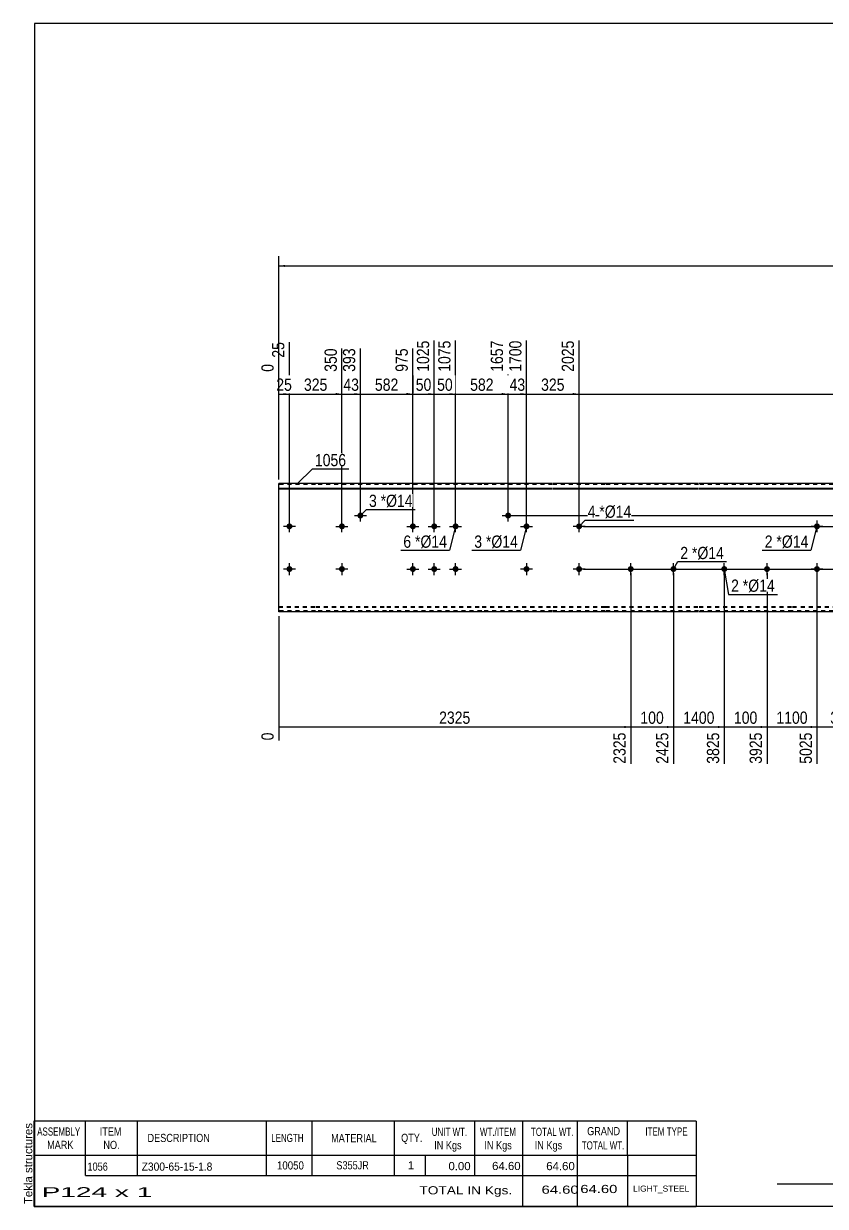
# Model space of a CAD drawing. Header units: millimetres. Extents: x -60 to 343, y -154 to 123.
# Drawn here: x -59.7 to 127.9, y -154.3 to 122.8 of the extents above; entities that cross this region are included whole.
import ezdxf

# ---------------------------------------------------------------- set-up
doc = ezdxf.new("R2010")
doc.units = ezdxf.units.MM
doc.linetypes.add('DXK_LINE_DOT1', pattern=[1.8814, 0.9407, -0.9407])
doc.styles.add('Arial', font='ARIAL.TTF', dxfattribs={"height": 0.2})
doc.styles.add('Arial Narrow', font='ARIALN.TTF', dxfattribs={"height": 0.2})

# ---------------------------------------------------------------- blocks, each defined once
blk = doc.blocks.new('Unknown-629083028-2209')
at = {"color": 5, "linetype": 'Continuous'}
for p, q in [((342.8, 122.75), (-57.2, 122.75)), ((-57.2, 122.75), (-57.2, -154.25)), ((342.8, -154.25), (342.8, 122.75)), ((-57.2, -154.25), (342.8, -154.25))]:
    blk.add_line(p, q, dxfattribs=at)
at = {"color": 174, "linetype": 'Continuous', "style": 'Arial'}
blk.add_text('Tekla structures', height=1.9102, rotation=90, dxfattribs=at).set_placement((-57.7, -153.75))
blk = doc.blocks.new('Bolt-629083028-1223 - 1203')
at = {"linetype": 'Continuous'}
blk.add_hatch(color=3, dxfattribs=at).paths.add_polyline_path([(18.4, 7.53, -1), (19.8, 7.53, -1)])
at = {"color": 3, "linetype": 'Continuous'}
for p, q in [((19.1, 6.13), (19.1, 8.93)), ((17.7, 7.53), (20.5, 7.53))]:
    blk.add_line(p, q, dxfattribs=at)
blk = doc.blocks.new('Part-629083028-1218 - 1203')
at = {"color": 2, "linetype": 'Continuous'}
for p, q in [((0, -15), (0, 15)), ((8.6, 15), (0, 15)), ((0, 13.94), (8.6, 13.94)), ((25.2, 15), (8.7, 15)), ((8.7, 13.94), (25.2, 13.94)), ((47.5, 15), (25.3, 15)), ((25.3, 13.94), (47.5, 13.94)), ((64.1, 15), (47.6, 15)), ((47.6, 13.94), (64.1, 13.94)), ((76.39, 15), (64.2, 15)), ((64.2, 13.94), (76.39, 13.94)), ((98.29, 15), (76.49, 15)), ((76.49, 13.94), (98.29, 13.94)), ((120.19, 15), (98.39, 15)), ((98.39, 13.94), (120.19, 13.94)), ((131.69, 15), (120.29, 15)), ((120.29, 13.94), (131.69, 13.94)), ((153.59, 15), (131.79, 15)), ((131.79, 13.94), (153.59, 13.94)), ((175.49, 15), (153.69, 15)), ((153.69, 13.94), (175.49, 13.94)), ((197.39, 15), (175.59, 15)), ((175.59, 13.94), (197.39, 13.94)), ((209.69, 15), (197.49, 15)), ((197.49, 13.94), (209.69, 13.94)), ((226.29, 15), (209.79, 15)), ((209.79, 13.94), (226.29, 13.94)), ((248.59, 15), (226.39, 15)), ((226.39, 13.94), (248.59, 13.94)), ((265.19, 15), (248.69, 15)), ((248.69, 13.94), (265.19, 13.94)), ((273.89, 15), (265.29, 15)), ((265.29, 13.94), (273.89, 13.94)), ((273.89, 15), (273.89, -15)), ((0, 13.81), (8.6, 13.81)), ((8.7, 13.81), (25.2, 13.81)), ((25.3, 13.81), (47.5, 13.81)), ((47.6, 13.81), (64.1, 13.81)), ((64.2, 13.81), (76.39, 13.81)), ((76.49, 13.81), (98.29, 13.81)), ((98.39, 13.81), (120.19, 13.81)), ((120.29, 13.81), (131.69, 13.81)), ((131.79, 13.81), (153.59, 13.81)), ((153.69, 13.81), (175.49, 13.81)), ((175.59, 13.81), (197.39, 13.81)), ((197.49, 13.81), (209.69, 13.81)), ((209.79, 13.81), (226.29, 13.81)), ((226.39, 13.81), (248.59, 13.81)), ((248.69, 13.81), (265.19, 13.81)), ((265.29, 13.81), (273.89, 13.81)), ((8.6, -15), (0, -15)), ((25.2, -15), (8.7, -15)), ((47.5, -15), (25.3, -15)), ((64.1, -15), (47.6, -15)), ((76.39, -15), (64.2, -15)), ((98.29, -15), (76.49, -15)), ((120.19, -15), (98.39, -15)), ((131.69, -15), (120.29, -15)), ((153.59, -15), (131.79, -15)), ((175.49, -15), (153.69, -15)), ((197.39, -15), (175.59, -15)), ((209.69, -15), (197.49, -15)), ((226.29, -15), (209.79, -15)), ((248.59, -15), (226.39, -15)), ((265.19, -15), (248.69, -15)), ((273.89, -15), (265.29, -15))]:
    blk.add_line(p, q, dxfattribs=at)
at = {"color": 7, "linetype": 'DXK_LINE_DOT1'}
for p, q in [((8.6, 14.82), (0, 14.82)), ((25.2, 14.82), (8.7, 14.82)), ((47.5, 14.82), (25.3, 14.82)), ((64.1, 14.82), (47.6, 14.82)), ((76.39, 14.82), (64.2, 14.82)), ((98.29, 14.82), (76.49, 14.82)), ((120.19, 14.82), (98.39, 14.82)), ((131.69, 14.82), (120.29, 14.82)), ((153.59, 14.82), (131.79, 14.82)), ((175.49, 14.82), (153.69, 14.82)), ((197.39, 14.82), (175.59, 14.82)), ((209.69, 14.82), (197.49, 14.82)), ((226.29, 14.82), (209.79, 14.82)), ((248.59, 14.82), (226.39, 14.82)), ((265.19, 14.82), (248.69, 14.82)), ((273.89, 14.82), (265.29, 14.82)), ((0, -13.81), (8.6, -13.81)), ((8.7, -13.81), (25.2, -13.81)), ((25.3, -13.81), (47.5, -13.81)), ((47.6, -13.81), (64.1, -13.81)), ((64.2, -13.81), (76.39, -13.81)), ((76.49, -13.81), (98.29, -13.81)), ((98.39, -13.81), (120.19, -13.81)), ((120.29, -13.81), (131.69, -13.81)), ((131.79, -13.81), (153.59, -13.81)), ((153.69, -13.81), (175.49, -13.81)), ((175.59, -13.81), (197.39, -13.81)), ((197.49, -13.81), (209.69, -13.81)), ((209.79, -13.81), (226.29, -13.81)), ((226.39, -13.81), (248.59, -13.81)), ((248.69, -13.81), (265.19, -13.81)), ((265.29, -13.81), (273.89, -13.81)), ((0, -13.94), (8.6, -13.94)), ((8.6, -14.82), (0, -14.82)), ((8.7, -13.94), (25.2, -13.94)), ((25.2, -14.82), (8.7, -14.82)), ((25.3, -13.94), (47.5, -13.94)), ((47.5, -14.82), (25.3, -14.82)), ((47.6, -13.94), (64.1, -13.94)), ((64.1, -14.82), (47.6, -14.82)), ((64.2, -13.94), (76.39, -13.94)), ((76.39, -14.82), (64.2, -14.82)), ((76.49, -13.94), (98.29, -13.94)), ((98.29, -14.82), (76.49, -14.82)), ((98.39, -13.94), (120.19, -13.94)), ((120.19, -14.82), (98.39, -14.82)), ((120.29, -13.94), (131.69, -13.94)), ((131.69, -14.82), (120.29, -14.82)), ((131.79, -13.94), (153.59, -13.94)), ((153.59, -14.82), (131.79, -14.82)), ((153.69, -13.94), (175.49, -13.94)), ((175.49, -14.82), (153.69, -14.82)), ((175.59, -13.94), (197.39, -13.94)), ((197.39, -14.82), (175.59, -14.82)), ((197.49, -13.94), (209.69, -13.94)), ((209.69, -14.82), (197.49, -14.82)), ((209.79, -13.94), (226.29, -13.94)), ((226.29, -14.82), (209.79, -14.82)), ((226.39, -13.94), (248.59, -13.94)), ((248.59, -14.82), (226.39, -14.82)), ((248.69, -13.94), (265.19, -13.94)), ((265.19, -14.82), (248.69, -14.82)), ((265.29, -13.94), (273.89, -13.94)), ((273.89, -14.82), (265.29, -14.82))]:
    blk.add_line(p, q, dxfattribs=at)
blk = doc.blocks.new('Bolt-629083028-1224 - 1203')
at = {"linetype": 'Continuous'}
blk.add_hatch(color=3, dxfattribs=at).paths.add_polyline_path([(52.99, 7.53, -1), (54.39, 7.53, -1)])
at = {"color": 3, "linetype": 'Continuous'}
for p, q in [((53.69, 6.13), (53.69, 8.93)), ((52.29, 7.53), (55.09, 7.53))]:
    blk.add_line(p, q, dxfattribs=at)
blk = doc.blocks.new('Bolt-629083028-1225 - 1203')
at = {"linetype": 'Continuous'}
blk.add_hatch(color=3, dxfattribs=at).paths.add_polyline_path([(15.49, -5, -1), (14.09, -5, -1)])
at = {"color": 3, "linetype": 'Continuous'}
for p, q in [((16.19, -5), (13.39, -5)), ((14.79, -3.6), (14.79, -6.4))]:
    blk.add_line(p, q, dxfattribs=at)
blk = doc.blocks.new('Bolt-629083028-1226 - 1203')
at = {"linetype": 'Continuous'}
for points in [[(30.7, 5, -1), (32.1, 5, -1)], [(35.7, 5, -1), (37.1, 5, -1)], [(40.7, 5, -1), (42.1, 5, -1)], [(30.7, -5, -1), (32.1, -5, -1)], [(35.7, -5, -1), (37.1, -5, -1)], [(40.7, -5, -1), (42.1, -5, -1)]]:
    blk.add_hatch(color=3, dxfattribs=at).paths.add_polyline_path(points)
at = {"color": 3, "linetype": 'Continuous'}
for p, q in [((31.4, 3.6), (31.4, 6.4)), ((36.4, 3.6), (36.4, 6.4)), ((41.4, 3.6), (41.4, 6.4)), ((30, 5), (32.8, 5)), ((35, 5), (37.8, 5)), ((40, 5), (42.8, 5)), ((30, -5), (32.8, -5)), ((31.4, -6.4), (31.4, -3.6)), ((35, -5), (37.8, -5)), ((36.4, -6.4), (36.4, -3.6)), ((40, -5), (42.8, -5)), ((41.4, -6.4), (41.4, -3.6))]:
    blk.add_line(p, q, dxfattribs=at)
blk = doc.blocks.new('Bolt-629083028-1227 - 1203')
at = {"linetype": 'Continuous'}
for points in [[(126.69, 5, -1), (125.29, 5, -1)], [(126.69, -5, -1), (125.29, -5, -1)]]:
    blk.add_hatch(color=3, dxfattribs=at).paths.add_polyline_path(points)
at = {"color": 3, "linetype": 'Continuous'}
for p, q in [((125.99, 6.4), (125.99, 3.6)), ((127.39, 5), (124.59, 5)), ((127.39, -5), (124.59, -5)), ((125.99, -3.6), (125.99, -6.4))]:
    blk.add_line(p, q, dxfattribs=at)
blk = doc.blocks.new('Bolt-629083028-1228 - 1203')
at = {"linetype": 'Continuous'}
blk.add_hatch(color=3, dxfattribs=at).paths.add_polyline_path([(14.09, 5, -1), (15.49, 5, -1)])
at = {"color": 3, "linetype": 'Continuous'}
for p, q in [((14.79, 3.6), (14.79, 6.4)), ((13.39, 5), (16.19, 5))]:
    blk.add_line(p, q, dxfattribs=at)
blk = doc.blocks.new('Bolt-629083028-1230 - 1203')
at = {"linetype": 'Continuous'}
for points in [[(82.39, -4.3, -1), (82.39, -5.7, -1)], [(92.39, -4.3, -1), (92.39, -5.7, -1)]]:
    blk.add_hatch(color=3, dxfattribs=at).paths.add_polyline_path(points)
at = {"color": 3, "linetype": 'Continuous'}
for p, q in [((80.99, -5), (83.79, -5)), ((82.39, -6.4), (82.39, -3.6)), ((90.99, -5), (93.79, -5)), ((92.39, -6.4), (92.39, -3.6))]:
    blk.add_line(p, q, dxfattribs=at)
blk = doc.blocks.new('Bolt-629083028-1231 - 1203')
at = {"linetype": 'Continuous'}
for points in [[(104.29, -4.3, -1), (104.29, -5.7, -1)], [(114.29, -4.3, -1), (114.29, -5.7, -1)]]:
    blk.add_hatch(color=3, dxfattribs=at).paths.add_polyline_path(points)
at = {"color": 3, "linetype": 'Continuous'}
for p, q in [((102.89, -5), (105.69, -5)), ((104.29, -6.4), (104.29, -3.6)), ((112.89, -5), (115.69, -5)), ((114.29, -6.4), (114.29, -3.6))]:
    blk.add_line(p, q, dxfattribs=at)
blk = doc.blocks.new('Bolt-629083028-1234 - 1203')
at = {"linetype": 'Continuous'}
blk.add_hatch(color=3, dxfattribs=at).paths.add_polyline_path([(57.3, 5, -1), (58.7, 5, -1)])
at = {"color": 3, "linetype": 'Continuous'}
for p, q in [((58, 3.6), (58, 6.4)), ((56.6, 5), (59.4, 5))]:
    blk.add_line(p, q, dxfattribs=at)
blk = doc.blocks.new('Bolt-629083028-1235 - 1203')
at = {"linetype": 'Continuous'}
blk.add_hatch(color=3, dxfattribs=at).paths.add_polyline_path([(58.7, -5, -1), (57.3, -5, -1)])
at = {"color": 3, "linetype": 'Continuous'}
for p, q in [((59.4, -5), (56.6, -5)), ((58, -3.6), (58, -6.4))]:
    blk.add_line(p, q, dxfattribs=at)
blk = doc.blocks.new('Bolt-629083028-1236 - 1203')
at = {"linetype": 'Continuous'}
for points in [[(1.8, 5, -1), (3.2, 5, -1)], [(69.6, 5, -1), (71, 5, -1)]]:
    blk.add_hatch(color=3, dxfattribs=at).paths.add_polyline_path(points)
at = {"color": 3, "linetype": 'Continuous'}
for p, q in [((2.5, 3.6), (2.5, 6.4)), ((70.3, 3.6), (70.3, 6.4)), ((3.9, 5), (1.1, 5)), ((71.7, 5), (68.9, 5))]:
    blk.add_line(p, q, dxfattribs=at)
blk = doc.blocks.new('Bolt-629083028-1237 - 1203')
at = {"linetype": 'Continuous'}
for points in [[(1.8, -5, -1), (3.2, -5, -1)], [(69.6, -5, -1), (71, -5, -1)]]:
    blk.add_hatch(color=3, dxfattribs=at).paths.add_polyline_path(points)
at = {"color": 3, "linetype": 'Continuous'}
for p, q in [((3.9, -5), (1.1, -5)), ((2.5, -6.4), (2.5, -3.6)), ((71.7, -5), (68.9, -5)), ((70.3, -6.4), (70.3, -3.6))]:
    blk.add_line(p, q, dxfattribs=at)
blk = doc.blocks.new('StraightDimension-629083028-1400 - 1203')
at = {"linetype": 'Continuous'}
blk.add_hatch(color=7, dxfattribs=at).paths.add_polyline_path([(90.89, -41.75), (92.39, -42), (90.89, -42.25)])
at = {"color": 7, "linetype": 'Continuous'}
for p, q in [((82.39, -6), (82.39, -50.61)), ((92.39, -6), (92.39, -50.61)), ((82.39, -42), (92.39, -42))]:
    blk.add_line(p, q, dxfattribs=at)
at = {"color": 0}
blk.add_wipeout([(90.74, -41.85), (90.74, -37.65), (84.05, -37.65), (84.05, -41.85)], dxfattribs=at)
at = {"color": 3, "style": 'Arial Narrow'}
blk.add_text('100', height=2.863, dxfattribs=at).set_placement((84.65, -41.25))
at = {"color": 0, "linetype": 'Continuous'}
blk.add_wipeout([(91.79, -42.7), (87.59, -42.7), (87.59, -51.21), (91.79, -51.21)], dxfattribs=at)
at = {"color": 3, "linetype": 'Continuous', "style": 'Arial Narrow'}
blk.add_text('2425', height=2.863, rotation=90.0002, dxfattribs=at).set_placement((91.19, -50.61))
blk = doc.blocks.new('StraightDimension-629083028-1311 - 1203')
at = {"linetype": 'Continuous'}
blk.add_hatch(color=7, dxfattribs=at).paths.add_polyline_path([(34.9, 36.25), (36.4, 36), (34.9, 35.75)])
at = {"color": 7, "linetype": 'Continuous'}
for p, q in [((36.4, 6), (36.4, 48.51)), ((31.4, 6), (31.4, 46.68)), ((31.4, 36), (36.4, 36))]:
    blk.add_line(p, q, dxfattribs=at)
at = {"color": 0}
blk.add_wipeout([(36.33, 36.15), (36.33, 40.35), (31.47, 40.35), (31.47, 36.15)], dxfattribs=at)
at = {"color": 0, "linetype": 'Continuous'}
blk.add_wipeout([(35.8, 49.11), (31.6, 49.11), (31.6, 40.6), (35.8, 40.6)], dxfattribs=at)
at = {"color": 3, "linetype": 'Continuous', "style": 'Arial Narrow'}
blk.add_text('1025', height=2.863, rotation=90.0002, dxfattribs=at).set_placement((35.2, 41.2))
at = {"color": 3, "style": 'Arial Narrow'}
blk.add_text('50', height=2.863, dxfattribs=at).set_placement((32.07, 36.75))
blk = doc.blocks.new('StraightDimension-629083028-1309 - 1203')
at = {"linetype": 'Continuous'}
blk.add_hatch(color=7, dxfattribs=at).paths.add_polyline_path([(52.19, 36.25), (53.69, 36), (52.19, 35.75)])
at = {"color": 7, "linetype": 'Continuous'}
for p, q in [((41.4, 6), (41.4, 48.51)), ((53.69, 8.53), (53.69, 48.51)), ((41.4, 36), (53.69, 36))]:
    blk.add_line(p, q, dxfattribs=at)
at = {"color": 0}
blk.add_wipeout([(50.89, 36.15), (50.89, 40.35), (44.2, 40.35), (44.2, 36.15)], dxfattribs=at)
at = {"color": 0, "linetype": 'Continuous'}
blk.add_wipeout([(53.09, 49.11), (48.89, 49.11), (48.89, 40.6), (53.09, 40.6)], dxfattribs=at)
at = {"color": 3, "linetype": 'Continuous', "style": 'Arial Narrow'}
blk.add_text('1657', height=2.863, rotation=90.0002, dxfattribs=at).set_placement((52.49, 41.2))
at = {"color": 3, "style": 'Arial Narrow'}
blk.add_text('582', height=2.863, dxfattribs=at).set_placement((44.8, 36.75))
blk = doc.blocks.new('StraightDimension-629083028-1313 - 1203')
at = {"linetype": 'Continuous'}
blk.add_hatch(color=7, dxfattribs=at).paths.add_polyline_path([(17.6, 36.25), (19.1, 36), (17.6, 35.75)])
at = {"color": 7, "linetype": 'Continuous'}
for p, q in [((14.79, 6), (14.79, 46.68)), ((19.1, 8.53), (19.1, 46.68)), ((14.79, 36), (19.1, 36))]:
    blk.add_line(p, q, dxfattribs=at)
at = {"color": 0}
blk.add_wipeout([(19.38, 36.15), (19.38, 40.35), (14.52, 40.35), (14.52, 36.15)], dxfattribs=at)
at = {"color": 0, "linetype": 'Continuous'}
blk.add_wipeout([(18.5, 47.28), (14.3, 47.28), (14.3, 40.6), (18.5, 40.6)], dxfattribs=at)
at = {"color": 3, "linetype": 'Continuous', "style": 'Arial Narrow'}
blk.add_text('393', height=2.863, rotation=90.0002, dxfattribs=at).set_placement((17.9, 41.2))
at = {"color": 3, "style": 'Arial Narrow'}
blk.add_text('43', height=2.863, dxfattribs=at).set_placement((15.12, 36.75))
blk = doc.blocks.new('StraightDimension-629083028-1308 - 1203')
at = {"linetype": 'Continuous'}
blk.add_hatch(color=7, dxfattribs=at).paths.add_polyline_path([(56.5, 36.25), (58, 36), (56.5, 35.75)])
at = {"color": 7, "linetype": 'Continuous'}
for p, q in [((53.69, 8.53), (53.69, 48.51)), ((58, 6), (58, 48.51)), ((53.69, 36), (58, 36))]:
    blk.add_line(p, q, dxfattribs=at)
at = {"color": 0}
blk.add_wipeout([(58.28, 36.15), (58.28, 40.35), (53.42, 40.35), (53.42, 36.15)], dxfattribs=at)
at = {"color": 0, "linetype": 'Continuous'}
blk.add_wipeout([(57.4, 49.11), (53.2, 49.11), (53.2, 40.6), (57.4, 40.6)], dxfattribs=at)
at = {"color": 3, "linetype": 'Continuous', "style": 'Arial Narrow'}
blk.add_text('1700', height=2.863, rotation=90.0002, dxfattribs=at).set_placement((56.8, 41.2))
at = {"color": 3, "style": 'Arial Narrow'}
blk.add_text('43', height=2.863, dxfattribs=at).set_placement((54.02, 36.75))
blk = doc.blocks.new('StraightDimension-629083028-1307 - 1203')
at = {"linetype": 'Continuous'}
blk.add_hatch(color=7, dxfattribs=at).paths.add_polyline_path([(68.8, 36.25), (70.3, 36), (68.8, 35.75)])
at = {"color": 7, "linetype": 'Continuous'}
for p, q in [((58, 6), (58, 48.51)), ((70.3, 6), (70.3, 48.51)), ((58, 36), (70.3, 36))]:
    blk.add_line(p, q, dxfattribs=at)
at = {"color": 0}
blk.add_wipeout([(67.49, 36.15), (67.49, 40.35), (60.81, 40.35), (60.81, 36.15)], dxfattribs=at)
at = {"color": 0, "linetype": 'Continuous'}
blk.add_wipeout([(69.7, 49.11), (65.5, 49.11), (65.5, 40.6), (69.7, 40.6)], dxfattribs=at)
at = {"color": 3, "linetype": 'Continuous', "style": 'Arial Narrow'}
blk.add_text('2025', height=2.863, rotation=90.0002, dxfattribs=at).set_placement((69.1, 41.2))
at = {"color": 3, "style": 'Arial Narrow'}
blk.add_text('325', height=2.863, dxfattribs=at).set_placement((61.41, 36.75))
blk = doc.blocks.new('StraightDimension-629083028-1306 - 1203')
at = {"linetype": 'Continuous'}
blk.add_hatch(color=7, dxfattribs=at).paths.add_polyline_path([(202.09, 36.25), (203.59, 36), (202.09, 35.75)])
at = {"color": 7, "linetype": 'Continuous'}
for p, q in [((70.3, 6), (70.3, 48.51)), ((203.59, 6), (203.59, 44.61)), ((70.3, 36), (203.59, 36))]:
    blk.add_line(p, q, dxfattribs=at)
at = {"color": 0, "linetype": 'Continuous'}
blk.add_wipeout([(202.99, 45.21), (198.79, 45.21), (198.79, 36.7), (202.99, 36.7)], dxfattribs=at)
at = {"color": 0}
blk.add_wipeout([(141.2, 36.15), (141.2, 40.35), (132.69, 40.35), (132.69, 36.15)], dxfattribs=at)
at = {"color": 3, "linetype": 'Continuous', "style": 'Arial Narrow'}
blk.add_text('8025', height=2.863, rotation=90.0002, dxfattribs=at).set_placement((202.39, 37.3))
at = {"color": 3, "style": 'Arial Narrow'}
blk.add_text('6000', height=2.863, dxfattribs=at).set_placement((133.29, 36.75))
blk = doc.blocks.new('StraightDimension-629083028-1310 - 1203')
at = {"linetype": 'Continuous'}
blk.add_hatch(color=7, dxfattribs=at).paths.add_polyline_path([(39.9, 36.25), (41.4, 36), (39.9, 35.75)])
at = {"color": 7, "linetype": 'Continuous'}
for p, q in [((36.4, 6), (36.4, 48.51)), ((41.4, 6), (41.4, 48.51)), ((36.4, 36), (41.4, 36))]:
    blk.add_line(p, q, dxfattribs=at)
at = {"color": 0}
blk.add_wipeout([(41.33, 36.15), (41.33, 40.35), (36.47, 40.35), (36.47, 36.15)], dxfattribs=at)
at = {"color": 0, "linetype": 'Continuous'}
blk.add_wipeout([(40.8, 49.11), (36.6, 49.11), (36.6, 40.6), (40.8, 40.6)], dxfattribs=at)
at = {"color": 3, "linetype": 'Continuous', "style": 'Arial Narrow'}
blk.add_text('1075', height=2.863, rotation=90.0002, dxfattribs=at).set_placement((40.2, 41.2))
at = {"color": 3, "style": 'Arial Narrow'}
blk.add_text('50', height=2.863, dxfattribs=at).set_placement((37.07, 36.75))
blk = doc.blocks.new('StraightDimension-629083028-1312 - 1203')
at = {"linetype": 'Continuous'}
blk.add_hatch(color=7, dxfattribs=at).paths.add_polyline_path([(29.9, 36.25), (31.4, 36), (29.9, 35.75)])
at = {"color": 7, "linetype": 'Continuous'}
for p, q in [((19.1, 8.53), (19.1, 46.68)), ((31.4, 6), (31.4, 46.68)), ((19.1, 36), (31.4, 36))]:
    blk.add_line(p, q, dxfattribs=at)
at = {"color": 0}
blk.add_wipeout([(28.59, 36.15), (28.59, 40.35), (21.91, 40.35), (21.91, 36.15)], dxfattribs=at)
at = {"color": 0, "linetype": 'Continuous'}
blk.add_wipeout([(30.8, 47.28), (26.6, 47.28), (26.6, 40.6), (30.8, 40.6)], dxfattribs=at)
at = {"color": 3, "linetype": 'Continuous', "style": 'Arial Narrow'}
blk.add_text('975', height=2.863, rotation=90.0002, dxfattribs=at).set_placement((30.2, 41.2))
at = {"color": 3, "style": 'Arial Narrow'}
blk.add_text('582', height=2.863, dxfattribs=at).set_placement((22.51, 36.75))
blk = doc.blocks.new('StraightDimension-629083028-1314 - 1203')
at = {"linetype": 'Continuous'}
blk.add_hatch(color=7, dxfattribs=at).paths.add_polyline_path([(13.29, 36.25), (14.79, 36), (13.29, 35.75)])
at = {"color": 7, "linetype": 'Continuous'}
for p, q in [((2.5, 6), (2.5, 48.16)), ((14.79, 6), (14.79, 46.68)), ((2.5, 36), (14.79, 36))]:
    blk.add_line(p, q, dxfattribs=at)
at = {"color": 0}
blk.add_wipeout([(11.99, 36.15), (11.99, 40.35), (5.3, 40.35), (5.3, 36.15)], dxfattribs=at)
at = {"color": 0, "linetype": 'Continuous'}
blk.add_wipeout([(14.19, 47.28), (9.99, 47.28), (9.99, 40.6), (14.19, 40.6)], dxfattribs=at)
at = {"color": 3, "linetype": 'Continuous', "style": 'Arial Narrow'}
blk.add_text('350', height=2.863, rotation=90.0002, dxfattribs=at).set_placement((13.59, 41.2))
at = {"color": 3, "style": 'Arial Narrow'}
blk.add_text('325', height=2.863, dxfattribs=at).set_placement((5.9, 36.75))
blk = doc.blocks.new('StraightDimension-629083028-1315 - 1203')
at = {"linetype": 'Continuous'}
blk.add_hatch(color=7, dxfattribs=at).paths.add_polyline_path([(1, 36.25), (2.5, 36), (1, 35.75)])
at = {"color": 7, "linetype": 'Continuous'}
for p, q in [((2.5, 6), (2.5, 48.16)), ((0, 16), (0, 43.03)), ((0, 36), (2.5, 36))]:
    blk.add_line(p, q, dxfattribs=at)
at = {"color": 0, "linetype": 'Continuous'}
blk.add_wipeout([(1.9, 48.76), (-2.3, 48.76), (-2.3, 43.9), (1.9, 43.9)], dxfattribs=at)
at = {"color": 0}
blk.add_wipeout([(3.68, 36.15), (3.68, 40.35), (-1.18, 40.35), (-1.18, 36.15)], dxfattribs=at)
at = {"color": 0, "linetype": 'Continuous'}
blk.add_wipeout([(-0.6, 43.63), (-4.8, 43.63), (-4.8, 40.6), (-0.6, 40.6)], dxfattribs=at)
at = {"color": 3, "linetype": 'Continuous', "style": 'Arial Narrow'}
for s, height, p in [('25', 2.863, (1.3, 44.5)), ('0', 2.86, (-1.2, 41.2))]:
    blk.add_text(s, height=height, rotation=90.0002, dxfattribs=at).set_placement(p)
at = {"color": 3, "style": 'Arial Narrow'}
blk.add_text('25', height=2.863, dxfattribs=at).set_placement((-0.58, 36.75))
blk = doc.blocks.new('StraightDimension-629083028-1396 - 1203')
at = {"linetype": 'Continuous'}
blk.add_hatch(color=7, dxfattribs=at).paths.add_polyline_path([(136.19, -41.75), (137.69, -42), (136.19, -42.25)])
at = {"color": 7, "linetype": 'Continuous'}
for p, q in [((125.99, -6), (125.99, -50.61)), ((137.69, -6), (137.69, -50.61)), ((125.99, -42), (137.69, -42))]:
    blk.add_line(p, q, dxfattribs=at)
at = {"color": 0}
blk.add_wipeout([(135.19, -41.85), (135.19, -37.65), (128.5, -37.65), (128.5, -41.85)], dxfattribs=at)
at = {"color": 3, "style": 'Arial Narrow'}
blk.add_text('300', height=2.863, dxfattribs=at).set_placement((129.1, -41.25))
at = {"color": 0, "linetype": 'Continuous'}
blk.add_wipeout([(137.09, -42.7), (132.89, -42.7), (132.89, -51.21), (137.09, -51.21)], dxfattribs=at)
at = {"color": 3, "linetype": 'Continuous', "style": 'Arial Narrow'}
blk.add_text('5325', height=2.863, rotation=90.0002, dxfattribs=at).set_placement((136.49, -50.61))
blk = doc.blocks.new('StraightDimension-629083028-1397 - 1203')
at = {"linetype": 'Continuous'}
blk.add_hatch(color=7, dxfattribs=at).paths.add_polyline_path([(124.49, -41.75), (125.99, -42), (124.49, -42.25)])
at = {"color": 7, "linetype": 'Continuous'}
for p, q in [((114.29, -6), (114.29, -50.61)), ((125.99, -6), (125.99, -50.61)), ((114.29, -42), (125.99, -42))]:
    blk.add_line(p, q, dxfattribs=at)
at = {"color": 0}
blk.add_wipeout([(124.4, -41.85), (124.4, -37.65), (115.89, -37.65), (115.89, -41.85)], dxfattribs=at)
at = {"color": 3, "style": 'Arial Narrow'}
blk.add_text('1100', height=2.863, dxfattribs=at).set_placement((116.49, -41.25))
at = {"color": 0, "linetype": 'Continuous'}
blk.add_wipeout([(125.39, -42.7), (121.19, -42.7), (121.19, -51.21), (125.39, -51.21)], dxfattribs=at)
at = {"color": 3, "linetype": 'Continuous', "style": 'Arial Narrow'}
blk.add_text('5025', height=2.863, rotation=90.0002, dxfattribs=at).set_placement((124.79, -50.61))
blk = doc.blocks.new('StraightDimension-629083028-1398 - 1203')
at = {"linetype": 'Continuous'}
blk.add_hatch(color=7, dxfattribs=at).paths.add_polyline_path([(112.79, -41.75), (114.29, -42), (112.79, -42.25)])
at = {"color": 7, "linetype": 'Continuous'}
for p, q in [((104.29, -6), (104.29, -50.61)), ((114.29, -6), (114.29, -50.61)), ((104.29, -42), (114.29, -42))]:
    blk.add_line(p, q, dxfattribs=at)
at = {"color": 0}
blk.add_wipeout([(112.64, -41.85), (112.64, -37.65), (105.95, -37.65), (105.95, -41.85)], dxfattribs=at)
at = {"color": 3, "style": 'Arial Narrow'}
blk.add_text('100', height=2.863, dxfattribs=at).set_placement((106.55, -41.25))
at = {"color": 0, "linetype": 'Continuous'}
blk.add_wipeout([(113.69, -42.7), (109.49, -42.7), (109.49, -51.21), (113.69, -51.21)], dxfattribs=at)
at = {"color": 3, "linetype": 'Continuous', "style": 'Arial Narrow'}
blk.add_text('3925', height=2.863, rotation=90.0002, dxfattribs=at).set_placement((113.09, -50.61))
blk = doc.blocks.new('StraightDimension-629083028-1399 - 1203')
at = {"linetype": 'Continuous'}
blk.add_hatch(color=7, dxfattribs=at).paths.add_polyline_path([(102.79, -41.75), (104.29, -42), (102.79, -42.25)])
at = {"color": 7, "linetype": 'Continuous'}
for p, q in [((92.39, -6), (92.39, -50.61)), ((104.29, -6), (104.29, -50.61)), ((92.39, -42), (104.29, -42))]:
    blk.add_line(p, q, dxfattribs=at)
at = {"color": 0}
blk.add_wipeout([(102.6, -41.85), (102.6, -37.65), (94.09, -37.65), (94.09, -41.85)], dxfattribs=at)
at = {"color": 3, "style": 'Arial Narrow'}
blk.add_text('1400', height=2.863, dxfattribs=at).set_placement((94.69, -41.25))
at = {"color": 0, "linetype": 'Continuous'}
blk.add_wipeout([(103.69, -42.7), (99.49, -42.7), (99.49, -51.21), (103.69, -51.21)], dxfattribs=at)
at = {"color": 3, "linetype": 'Continuous', "style": 'Arial Narrow'}
blk.add_text('3825', height=2.863, rotation=90.0002, dxfattribs=at).set_placement((103.09, -50.61))
blk = doc.blocks.new('StraightDimension-629083028-1401 - 1203')
at = {"linetype": 'Continuous'}
blk.add_hatch(color=7, dxfattribs=at).paths.add_polyline_path([(80.89, -41.75), (82.39, -42), (80.89, -42.25)])
at = {"color": 7, "linetype": 'Continuous'}
for p, q in [((82.39, -6), (82.39, -50.61)), ((0, -16), (0, -45.13)), ((0, -42), (82.39, -42))]:
    blk.add_line(p, q, dxfattribs=at)
at = {"color": 0}
blk.add_wipeout([(45.45, -41.85), (45.45, -37.65), (36.94, -37.65), (36.94, -41.85)], dxfattribs=at)
at = {"color": 0, "linetype": 'Continuous'}
for points in [[(-0.6, -42.7), (-4.8, -42.7), (-4.8, -45.73), (-0.6, -45.73)], [(81.79, -42.7), (77.59, -42.7), (77.59, -51.21), (81.79, -51.21)]]:
    blk.add_wipeout(points, dxfattribs=at)
at = {"color": 3, "style": 'Arial Narrow'}
blk.add_text('2325', height=2.863, dxfattribs=at).set_placement((37.54, -41.25))
at = {"color": 3, "linetype": 'Continuous', "style": 'Arial Narrow'}
for s, height, p in [('0', 2.86, (-1.2, -45.13)), ('2325', 2.863, (81.19, -50.61))]:
    blk.add_text(s, height=height, rotation=90.0002, dxfattribs=at).set_placement(p)
blk = doc.blocks.new('StraightDimension-629083028-1438 - 1203')
at = {"linetype": 'Continuous'}
for points in [[(284.75, 13.5), (285, 15), (285.25, 13.5)], [(285.25, 9.03), (285, 7.53), (284.75, 9.03)]]:
    blk.add_hatch(color=7, dxfattribs=at).paths.add_polyline_path(points)
at = {"color": 7, "linetype": 'Continuous'}
for p, q in [((274.89, 15), (287.4, 15)), ((285, 7.53), (285, 15)), ((54.69, 7.53), (287.4, 7.53))]:
    blk.add_line(p, q, dxfattribs=at)
at = {"color": 0}
blk.add_wipeout([(284.85, 13.7), (280.65, 13.7), (280.65, 8.84), (284.85, 8.84)], dxfattribs=at)
at = {"color": 3, "style": 'Arial Narrow'}
blk.add_text('75', height=2.863, rotation=90.0002, dxfattribs=at).set_placement((284.25, 9.44))
blk = doc.blocks.new('StraightDimension-629083028-1439 - 1203')
at = {"linetype": 'Continuous'}
for points in [[(284.75, 6.03), (285, 7.53), (285.25, 6.03)], [(285.25, 6.5), (285, 5), (284.75, 6.5)]]:
    blk.add_hatch(color=7, dxfattribs=at).paths.add_polyline_path(points)
at = {"color": 7, "linetype": 'Continuous'}
for p, q in [((54.69, 7.53), (287.4, 7.53)), ((285, 5), (285, 7.53)), ((71.3, 5), (287.4, 5))]:
    blk.add_line(p, q, dxfattribs=at)
at = {"color": 0}
blk.add_wipeout([(284.85, 8.7), (280.65, 8.7), (280.65, 3.84), (284.85, 3.84)], dxfattribs=at)
at = {"color": 3, "style": 'Arial Narrow'}
blk.add_text('25', height=2.863, rotation=90.0002, dxfattribs=at).set_placement((284.25, 4.44))
blk = doc.blocks.new('StraightDimension-629083028-1440 - 1203')
at = {"linetype": 'Continuous'}
for points in [[(284.75, 3.5), (285, 5), (285.25, 3.5)], [(285.25, -3.5), (285, -5), (284.75, -3.5)]]:
    blk.add_hatch(color=7, dxfattribs=at).paths.add_polyline_path(points)
at = {"color": 7, "linetype": 'Continuous'}
for p, q in [((71.3, 5), (287.4, 5)), ((285, -5), (285, 5)), ((71.3, -5), (287.4, -5))]:
    blk.add_line(p, q, dxfattribs=at)
at = {"color": 0}
blk.add_wipeout([(284.85, 3.34), (280.65, 3.34), (280.65, -3.34), (284.85, -3.34)], dxfattribs=at)
at = {"color": 3, "style": 'Arial Narrow'}
blk.add_text('100', height=2.863, rotation=90.0002, dxfattribs=at).set_placement((284.25, -2.74))
blk = doc.blocks.new('StraightDimension-629083028-1441 - 1203')
at = {"linetype": 'Continuous'}
for points in [[(284.75, -6.5), (285, -5), (285.25, -6.5)], [(285.25, -13.5), (285, -15), (284.75, -13.5)]]:
    blk.add_hatch(color=7, dxfattribs=at).paths.add_polyline_path(points)
at = {"color": 7, "linetype": 'Continuous'}
for p, q in [((71.3, -5), (287.4, -5)), ((285, -15), (285, -5)), ((274.89, -15), (287.4, -15))]:
    blk.add_line(p, q, dxfattribs=at)
at = {"color": 0}
blk.add_wipeout([(284.85, -6.66), (280.65, -6.66), (280.65, -13.34), (284.85, -13.34)], dxfattribs=at)
at = {"color": 3, "style": 'Arial Narrow'}
blk.add_text('100', height=2.863, rotation=90.0002, dxfattribs=at).set_placement((284.25, -12.74))
blk = doc.blocks.new('StraightDimension-629083028-1478 - 1203')
at = {"linetype": 'Continuous'}
for points in [[(1.5, 65.75), (0, 66), (1.5, 66.25)], [(272.39, 66.25), (273.89, 66), (272.39, 65.75)]]:
    blk.add_hatch(color=7, dxfattribs=at).paths.add_polyline_path(points)
at = {"color": 7, "linetype": 'Continuous'}
for p, q in [((0, 16), (0, 68.25)), ((273.89, 16), (273.89, 68.25)), ((0, 66), (273.89, 66))]:
    blk.add_line(p, q, dxfattribs=at)
at = {"color": 0}
blk.add_wipeout([(142.11, 66.15), (142.11, 70.35), (131.77, 70.35), (131.77, 66.15)], dxfattribs=at)
at = {"color": 3, "style": 'Arial Narrow'}
blk.add_text('10050', height=2.863, dxfattribs=at).set_placement((132.37, 66.75))
blk = doc.blocks.new('CBS_BOM-629083028-2276')
at = {"color": 7, "linetype": 'Continuous'}
for p, q in [((-57.23, -142.28), (-57.23, -134.28)), ((-57.23, -134.28), (97.69, -134.28)), ((-45.23, -142.28), (-45.23, -134.28)), ((-33.04, -142.28), (-33.04, -134.28)), ((-2.88, -142.28), (-2.88, -134.28)), ((7.8, -142.28), (7.8, -134.28)), ((27.12, -142.28), (27.12, -134.28)), ((45.92, -142.28), (45.92, -134.28)), ((57.13, -142.28), (57.13, -134.28)), ((69.92, -142.28), (69.92, -134.28)), ((81.67, -142.28), (81.67, -134.28)), ((97.69, -134.29), (97.69, -142.27)), ((-57.23, -142.28), (97.69, -142.28)), ((-57.23, -147.08), (-57.23, -142.28)), ((-45.23, -147.08), (-45.23, -142.28)), ((-33.04, -147.08), (-33.04, -142.28)), ((-2.88, -147.08), (-2.88, -142.28)), ((7.8, -147.08), (7.8, -142.28)), ((27.12, -147.08), (27.12, -142.28)), ((34.38, -147.08), (34.38, -142.28)), ((45.92, -147.08), (45.92, -142.28)), ((57.13, -147.08), (57.13, -142.28)), ((69.92, -147.08), (69.92, -142.28)), ((81.69, -147.08), (81.69, -142.28)), ((97.69, -142.28), (97.69, -147.08)), ((-57.23, -154.28), (-57.23, -147.1)), ((-45.23, -147.08), (97.69, -147.08)), ((57.13, -154.28), (57.13, -147.1)), ((69.92, -154.28), (69.92, -147.1)), ((81.73, -154.28), (81.73, -147.1)), ((97.69, -147.08), (97.69, -154.28)), ((-57.23, -154.28), (97.69, -154.28))]:
    blk.add_line(p, q, dxfattribs=at)
at = {"color": 3, "linetype": 'Continuous', "style": 'Arial'}
for s, height, width, p in [('GRAND', 1.91, 0.8, (72.19, -137.62)), ('ASSEMBLY', 1.91, 0.7, (-56.55, -137.71)), ('ITEM', 1.91, 0.8, (-41.9, -137.71)), ('DESCRIPTION', 1.9102, 0.8, (-30.72, -139.21)), ('LENGTH', 1.91, 0.7, (-1.77, -139.21)), ('MATERIAL', 1.91, 0.8, (12.25, -139.26)), ('QTY.', 1.91, 0.8, (28.64, -139.18)), ('UNIT WT.', 1.91, 0.7, (35.81, -137.78)), ('WT./ITEM', 1.91, 0.7, (47.1, -137.78)), ('TOTAL WT.', 1.91, 0.7, (59.04, -137.78)), ('ITEM TYPE', 1.91, 0.7, (85.83, -137.7)), ('MARK', 1.91, 0.8, (-54.23, -140.84)), ('NO.', 1.91, 0.8, (-41.05, -140.84)), ('IN Kgs', 1.91, 0.8, (36.39, -140.92)), ('IN Kgs', 1.91, 0.8, (48.14, -140.92)), ('IN Kgs', 1.91, 0.8, (59.93, -140.92)), ('TOTAL WT.', 1.91, 0.7, (70.93, -140.96))]:
    blk.add_text(s, height=height, dxfattribs=dict(at, width=width)).set_placement(p)
at = {"color": 7, "linetype": 'Continuous', "style": 'Arial'}
for s, height, width, p in [('1056', 1.91, 0.8, (-44.77, -145.93)), ('Z300-65-15-1.8', 1.9102, 0.9, (-32.1, -145.93)), ('10050', 1.91, 0.85, (-0.42, -145.65)), ('S355JR', 1.91, 0.8, (13.49, -145.62))]:
    blk.add_text(s, height=height, dxfattribs=dict(at, width=width)).set_placement(p)
for s, p in [('1', (30.21, -145.62)), ('0.00', (39.72, -145.81)), ('64.60', (49.94, -145.78)), ('64.60', (62.61, -145.81))]:
    blk.add_text(s, height=1.91, dxfattribs=at).set_placement(p)
at = {"color": 6, "linetype": 'Continuous', "style": 'Arial'}
for s, height, width, p in [('TOTAL IN Kgs.', 1.9102, 1.2, (32.93, -151.48)), ('64.60', 1.91, 1.3, (61.52, -151.33)), ('64.60', 1.91, 1.3, (70.59, -151.17)), ('P124 x 1', 2.292, 2.05, (-55.51, -152.09))]:
    blk.add_text(s, height=height, dxfattribs=dict(at, width=width)).set_placement(p)
blk.add_text('LIGHT_STEEL', height=1.4135, dxfattribs=at).set_placement((82.94, -150.83))
blk = doc.blocks.new('CBS_CALLOFF-629083028-2277')
at = {"color": 7, "linetype": 'Continuous'}
blk.add_line((116.68, -148.98), (232.91, -149), dxfattribs=at)
at = {"color": 3, "linetype": 'Continuous', "style": 'Arial Narrow'}
blk.add_text('QTY= 1 Nos.      COLD FORMED     MKD : P124', height=3.3405, dxfattribs=at).set_placement((133.68, -148.09))
blk = doc.blocks.new('MarkSet-629083028-1520 - 1203')
at = {"color": 0}
blk.add_wipeout([(74.14, 7.01), (74.14, 10.01), (72.31, 10.01), (72.31, 7.01)], dxfattribs=at)
blk.add_wipeout([(74.14, 7.01), (74.14, 10.01), (72.31, 10.01), (72.31, 7.01)], dxfattribs=at)
at = {"color": 7, "linetype": 'Continuous'}
blk.add_line((70.3, 5), (71.71, 6.41), dxfattribs=at)
at = {"color": 0}
blk.add_wipeout([(76.32, 7.01), (76.32, 10.01), (75.04, 10.01), (75.04, 7.01)], dxfattribs=at)
blk.add_wipeout([(76.32, 7.01), (76.32, 10.01), (75.04, 10.01), (75.04, 7.01)], dxfattribs=at)
at = {"color": 3, "style": 'Arial Narrow'}
blk.add_text('4', height=2.86, dxfattribs=at).set_placement((72.31, 7.01))
at = {"color": 0}
blk.add_wipeout([(82.53, 7.01), (82.53, 10.01), (76.32, 10.01), (76.32, 7.01)], dxfattribs=at)
blk.add_wipeout([(82.53, 7.01), (82.53, 10.01), (76.32, 10.01), (76.32, 7.01)], dxfattribs=at)
at = {"color": 7, "linetype": 'Continuous'}
blk.add_line((71.71, 6.41), (83.13, 6.41), dxfattribs=at)
at = {"color": 3, "style": 'Arial Narrow'}
for s, height, p in [('*', 2.86, (75.04, 7.01)), ('Ø14', 2.863, (76.32, 7.01))]:
    blk.add_text(s, height=height, dxfattribs=at).set_placement(p)
blk = doc.blocks.new('Mark-629083028-1481 - 1203')
at = {"color": 0}
blk.add_wipeout([(15.77, 19.09), (15.77, 22.09), (8.46, 22.09), (8.46, 19.09)], dxfattribs=at)
blk.add_wipeout([(15.77, 19.09), (15.77, 22.09), (8.46, 22.09), (8.46, 19.09)], dxfattribs=at)
at = {"color": 7, "linetype": 'Continuous'}
for p, q in [((4.32, 14.95), (7.86, 18.49)), ((7.86, 18.49), (16.37, 18.49))]:
    blk.add_line(p, q, dxfattribs=at)
at = {"color": 3, "style": 'Arial Narrow'}
blk.add_text('1056', height=2.863, dxfattribs=at).set_placement((8.46, 19.09))
blk = doc.blocks.new('MarkSet-629083028-1507 - 1203')
at = {"color": 0}
blk.add_wipeout([(22.95, 9.55), (22.95, 12.55), (21.12, 12.55), (21.12, 9.55)], dxfattribs=at)
blk.add_wipeout([(22.95, 9.55), (22.95, 12.55), (21.12, 12.55), (21.12, 9.55)], dxfattribs=at)
at = {"color": 7, "linetype": 'Continuous'}
blk.add_line((19.1, 7.53), (20.52, 8.95), dxfattribs=at)
at = {"color": 0}
blk.add_wipeout([(25.12, 9.55), (25.12, 12.55), (23.85, 12.55), (23.85, 9.55)], dxfattribs=at)
blk.add_wipeout([(25.12, 9.55), (25.12, 12.55), (23.85, 12.55), (23.85, 9.55)], dxfattribs=at)
at = {"color": 3, "style": 'Arial Narrow'}
blk.add_text('3', height=2.86, dxfattribs=at).set_placement((21.12, 9.55))
at = {"color": 0}
blk.add_wipeout([(31.34, 9.55), (31.34, 12.55), (25.12, 12.55), (25.12, 9.55)], dxfattribs=at)
blk.add_wipeout([(31.34, 9.55), (31.34, 12.55), (25.12, 12.55), (25.12, 9.55)], dxfattribs=at)
at = {"color": 7, "linetype": 'Continuous'}
blk.add_line((20.52, 8.95), (31.94, 8.95), dxfattribs=at)
at = {"color": 3, "style": 'Arial Narrow'}
for s, height, p in [('*', 2.86, (23.85, 9.55)), ('Ø14', 2.863, (25.12, 9.55))]:
    blk.add_text(s, height=height, dxfattribs=at).set_placement(p)
blk = doc.blocks.new('MarkSet-629083028-1514 - 1203')
at = {"color": 0}
blk.add_wipeout([(47.6, -0.01), (47.6, 2.99), (45.77, 2.99), (45.77, -0.01)], dxfattribs=at)
blk.add_wipeout([(47.6, -0.01), (47.6, 2.99), (45.77, 2.99), (45.77, -0.01)], dxfattribs=at)
blk.add_wipeout([(49.77, -0.01), (49.77, 2.99), (48.5, 2.99), (48.5, -0.01)], dxfattribs=at)
blk.add_wipeout([(49.77, -0.01), (49.77, 2.99), (48.5, 2.99), (48.5, -0.01)], dxfattribs=at)
at = {"color": 3, "style": 'Arial Narrow'}
blk.add_text('3', height=2.86, dxfattribs=at).set_placement((45.77, -0.01))
at = {"color": 0}
blk.add_wipeout([(55.99, -0.01), (55.99, 2.99), (49.77, 2.99), (49.77, -0.01)], dxfattribs=at)
blk.add_wipeout([(55.99, -0.01), (55.99, 2.99), (49.77, 2.99), (49.77, -0.01)], dxfattribs=at)
at = {"color": 7, "linetype": 'Continuous'}
for p in [(58, 5), (45.17, -0.61)]:
    blk.add_line(p, (56.59, -0.61), dxfattribs=at)
at = {"color": 3, "style": 'Arial Narrow'}
for s, height, p in [('*', 2.86, (48.5, -0.01)), ('Ø14', 2.863, (49.77, -0.01))]:
    blk.add_text(s, height=height, dxfattribs=at).set_placement(p)
blk = doc.blocks.new('Mark-629083028-1529 - 1203')
at = {"color": 0}
blk.add_wipeout([(30.99, -0.01), (30.99, 2.99), (29.16, 2.99), (29.16, -0.01)], dxfattribs=at)
blk.add_wipeout([(30.99, -0.01), (30.99, 2.99), (29.16, 2.99), (29.16, -0.01)], dxfattribs=at)
blk.add_wipeout([(33.17, -0.01), (33.17, 2.99), (31.89, 2.99), (31.89, -0.01)], dxfattribs=at)
blk.add_wipeout([(33.17, -0.01), (33.17, 2.99), (31.89, 2.99), (31.89, -0.01)], dxfattribs=at)
at = {"color": 3, "style": 'Arial Narrow'}
blk.add_text('6', height=2.86, dxfattribs=at).set_placement((29.16, -0.01))
at = {"color": 0}
blk.add_wipeout([(39.38, -0.01), (39.38, 2.99), (33.17, 2.99), (33.17, -0.01)], dxfattribs=at)
blk.add_wipeout([(39.38, -0.01), (39.38, 2.99), (33.17, 2.99), (33.17, -0.01)], dxfattribs=at)
at = {"color": 7, "linetype": 'Continuous'}
for p in [(41.4, 5), (28.56, -0.61)]:
    blk.add_line(p, (39.98, -0.61), dxfattribs=at)
at = {"color": 3, "style": 'Arial Narrow'}
for s, height, p in [('*', 2.86, (31.89, -0.01)), ('Ø14', 2.863, (33.17, -0.01))]:
    blk.add_text(s, height=height, dxfattribs=at).set_placement(p)
blk = doc.blocks.new('Mark-629083028-1530 - 1203')
at = {"color": 0}
blk.add_wipeout([(115.59, -0.01), (115.59, 2.99), (113.76, 2.99), (113.76, -0.01)], dxfattribs=at)
blk.add_wipeout([(115.59, -0.01), (115.59, 2.99), (113.76, 2.99), (113.76, -0.01)], dxfattribs=at)
blk.add_wipeout([(117.77, -0.01), (117.77, 2.99), (116.49, 2.99), (116.49, -0.01)], dxfattribs=at)
blk.add_wipeout([(117.77, -0.01), (117.77, 2.99), (116.49, 2.99), (116.49, -0.01)], dxfattribs=at)
at = {"color": 3, "style": 'Arial Narrow'}
blk.add_text('2', height=2.86, dxfattribs=at).set_placement((113.76, -0.01))
at = {"color": 0}
blk.add_wipeout([(123.98, -0.01), (123.98, 2.99), (117.77, 2.99), (117.77, -0.01)], dxfattribs=at)
blk.add_wipeout([(123.98, -0.01), (123.98, 2.99), (117.77, 2.99), (117.77, -0.01)], dxfattribs=at)
at = {"color": 7, "linetype": 'Continuous'}
for p in [(125.99, 5), (113.16, -0.61)]:
    blk.add_line(p, (124.58, -0.61), dxfattribs=at)
at = {"color": 3, "style": 'Arial Narrow'}
for s, height, p in [('*', 2.86, (116.49, -0.01)), ('Ø14', 2.863, (117.77, -0.01))]:
    blk.add_text(s, height=height, dxfattribs=at).set_placement(p)
blk = doc.blocks.new('Mark-629083028-1531 - 1203')
at = {"color": 0}
blk.add_wipeout([(95.82, -2.67), (95.82, 0.33), (93.99, 0.33), (93.99, -2.67)], dxfattribs=at)
blk.add_wipeout([(95.82, -2.67), (95.82, 0.33), (93.99, 0.33), (93.99, -2.67)], dxfattribs=at)
at = {"color": 7, "linetype": 'Continuous'}
blk.add_line((92.39, -5), (93.39, -3.27), dxfattribs=at)
at = {"color": 0}
blk.add_wipeout([(98, -2.67), (98, 0.33), (96.72, 0.33), (96.72, -2.67)], dxfattribs=at)
blk.add_wipeout([(98, -2.67), (98, 0.33), (96.72, 0.33), (96.72, -2.67)], dxfattribs=at)
at = {"color": 3, "style": 'Arial Narrow'}
blk.add_text('2', height=2.86, dxfattribs=at).set_placement((93.99, -2.67))
at = {"color": 0}
blk.add_wipeout([(104.21, -2.67), (104.21, 0.33), (98, 0.33), (98, -2.67)], dxfattribs=at)
blk.add_wipeout([(104.21, -2.67), (104.21, 0.33), (98, 0.33), (98, -2.67)], dxfattribs=at)
at = {"color": 7, "linetype": 'Continuous'}
blk.add_line((93.39, -3.27), (104.81, -3.27), dxfattribs=at)
at = {"color": 3, "style": 'Arial Narrow'}
for s, height, p in [('*', 2.86, (96.72, -2.67)), ('Ø14', 2.863, (98, -2.67))]:
    blk.add_text(s, height=height, dxfattribs=at).set_placement(p)
blk = doc.blocks.new('Mark-629083028-1532 - 1203')
at = {"color": 0}
blk.add_wipeout([(107.72, -10.33), (107.72, -7.33), (105.89, -7.33), (105.89, -10.33)], dxfattribs=at)
blk.add_wipeout([(107.72, -10.33), (107.72, -7.33), (105.89, -7.33), (105.89, -10.33)], dxfattribs=at)
at = {"color": 7, "linetype": 'Continuous'}
blk.add_line((104.29, -5), (105.29, -10.93), dxfattribs=at)
at = {"color": 0}
blk.add_wipeout([(109.9, -10.33), (109.9, -7.33), (108.62, -7.33), (108.62, -10.33)], dxfattribs=at)
blk.add_wipeout([(109.9, -10.33), (109.9, -7.33), (108.62, -7.33), (108.62, -10.33)], dxfattribs=at)
at = {"color": 3, "style": 'Arial Narrow'}
blk.add_text('2', height=2.86, dxfattribs=at).set_placement((105.89, -10.33))
at = {"color": 0}
blk.add_wipeout([(116.11, -10.33), (116.11, -7.33), (109.9, -7.33), (109.9, -10.33)], dxfattribs=at)
blk.add_wipeout([(116.11, -10.33), (116.11, -7.33), (109.9, -7.33), (109.9, -10.33)], dxfattribs=at)
at = {"color": 7, "linetype": 'Continuous'}
blk.add_line((105.29, -10.93), (116.71, -10.93), dxfattribs=at)
at = {"color": 3, "style": 'Arial Narrow'}
for s, height, p in [('*', 2.86, (108.62, -10.33)), ('Ø14', 2.863, (109.9, -10.33))]:
    blk.add_text(s, height=height, dxfattribs=at).set_placement(p)

msp = doc.modelspace()

# ---------------------------------------------------------------- block references
for name in ['Unknown-629083028-2209', 'Part-629083028-1218 - 1203', 'Bolt-629083028-1223 - 1203', 'Bolt-629083028-1224 - 1203', 'Bolt-629083028-1236 - 1203', 'Bolt-629083028-1228 - 1203', 'Bolt-629083028-1226 - 1203', 'Bolt-629083028-1234 - 1203', 'Bolt-629083028-1227 - 1203', 'Bolt-629083028-1237 - 1203', 'Bolt-629083028-1225 - 1203', 'Bolt-629083028-1235 - 1203', 'Bolt-629083028-1230 - 1203', 'Bolt-629083028-1231 - 1203', 'CBS_BOM-629083028-2276', 'CBS_CALLOFF-629083028-2277']:
    msp.add_blockref(name, (0, 0))

# ---------------------------------------------------------------- next in the draw order: block references
for name in ['StraightDimension-629083028-1313 - 1203', 'StraightDimension-629083028-1311 - 1203', 'StraightDimension-629083028-1309 - 1203', 'StraightDimension-629083028-1400 - 1203', 'StraightDimension-629083028-1396 - 1203']:
    msp.add_blockref(name, (0, 0))

# ---------------------------------------------------------------- next in the draw order: block references
for name in ['StraightDimension-629083028-1314 - 1203', 'StraightDimension-629083028-1312 - 1203', 'StraightDimension-629083028-1310 - 1203', 'StraightDimension-629083028-1308 - 1203', 'StraightDimension-629083028-1401 - 1203', 'StraightDimension-629083028-1397 - 1203']:
    msp.add_blockref(name, (0, 0))

# ---------------------------------------------------------------- next in the draw order: block references
for name in ['StraightDimension-629083028-1315 - 1203', 'StraightDimension-629083028-1307 - 1203', 'MarkSet-629083028-1507 - 1203', 'Mark-629083028-1529 - 1203', 'StraightDimension-629083028-1398 - 1203']:
    msp.add_blockref(name, (0, 0))

# ---------------------------------------------------------------- next in the draw order: block references
for name in ['StraightDimension-629083028-1306 - 1203', 'StraightDimension-629083028-1399 - 1203']:
    msp.add_blockref(name, (0, 0))

# ---------------------------------------------------------------- next in the draw order: block references
msp.add_blockref('StraightDimension-629083028-1438 - 1203', (0, 0))

# ---------------------------------------------------------------- next in the draw order: block references
for name in ['StraightDimension-629083028-1478 - 1203', 'StraightDimension-629083028-1439 - 1203']:
    msp.add_blockref(name, (0, 0))

# ---------------------------------------------------------------- next in the draw order: block references
for name in ['Mark-629083028-1481 - 1203', 'MarkSet-629083028-1514 - 1203', 'StraightDimension-629083028-1440 - 1203']:
    msp.add_blockref(name, (0, 0))

# ---------------------------------------------------------------- next in the draw order: block references
for name in ['MarkSet-629083028-1520 - 1203', 'Mark-629083028-1530 - 1203', 'StraightDimension-629083028-1441 - 1203']:
    msp.add_blockref(name, (0, 0))

# ---------------------------------------------------------------- next in the draw order: block references
msp.add_blockref('Mark-629083028-1531 - 1203', (0, 0))

# ---------------------------------------------------------------- next in the draw order: block references
msp.add_blockref('Mark-629083028-1532 - 1203', (0, 0))

doc.saveas('drawing.dxf')
